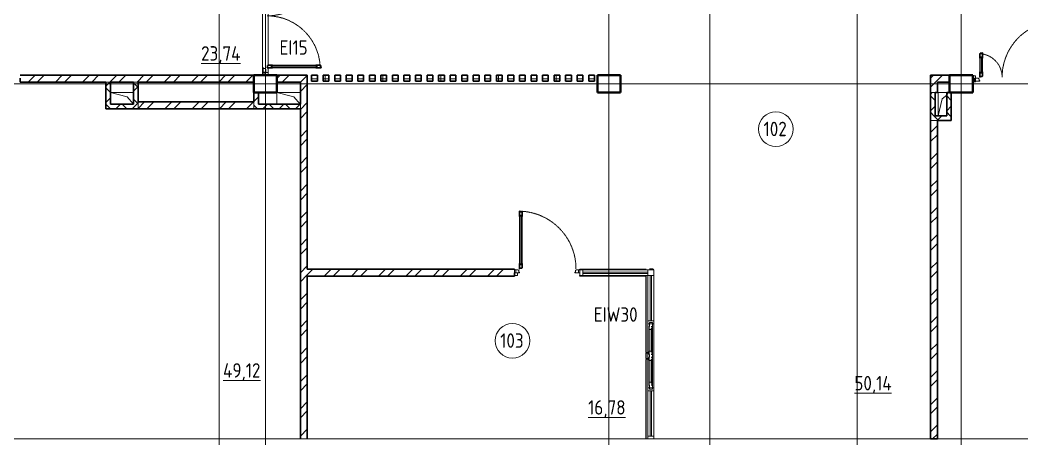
# Model space of a CAD drawing. Header units: millimetres. Extents: x -695119 to 412940, y -249585 to 622758.
# Drawn here: x -121966 to -104612, y 518160 to 525418 of the extents above; entities that cross this region are included whole.
import ezdxf

# ---------------------------------------------------------------- set-up
doc = ezdxf.new("R2010")
doc.units = ezdxf.units.MM
doc.linetypes.add('ADSK_Линия сетки', pattern=[25, 20, -2.5, 0, -2.5])
doc.linetypes.add('ADSK_Штриховая_ш2 п1_5', pattern=[4.5, 3, -1.5])
for name, color, linetype, lineweight in [('Двери', 8, 'Continuous', 9), ('Импосты витража', 8, 'Continuous', 9), ('Каркас_Импост', 8, 'Continuous', 9), ('Марки помещений', 8, 'Continuous', 20), ('Монтажный зазор', 8, 'Continuous', 9), ('Несущие колонны', 252, 'Continuous', 18), ('Окна', 252, 'Continuous', 9), ('Оси', 252, 'Continuous', 9), ('Остекление', 8, 'Continuous', 9), ('Открывание', 8, 'ADSK_Штриховая_ш2 п1_5', 9), ('Панели витража', 8, 'Continuous', 9), ('Панель', 252, 'Continuous', 30), ('Перекрытия', 7, 'Continuous', 18), ('Стены разрез', 7, 'Continuous', 30), ('Стены штриховка', 7, 'Continuous', 9), ('Текстовые примечания', 7, 'Continuous', 9), ('Фурнитура', 7, 'Continuous', 9)]:
    doc.layers.add(name, color=color, linetype=linetype, lineweight=lineweight)
doc.layers.add('Стены', color=194, linetype='Continuous')
doc.styles.add('GOST Common_2', font='', dxfattribs={"width": 0.9, "height": 250})
doc.styles.get('GOST Common_2').set_extended_font_data('GOST type B')
pattern_1 = [(45, (-109179.56, 538399.8), (-235.7317, 235.7317), []), (45, (-109022.4, 538399.8), (-235.7317, 235.7317), [])]
pattern_2 = [(45, (-109179.56, 538399.79), (-141.4214, 141.4214), []), (135, (-109179.56, 538399.79), (-141.4214, -141.4214), [])]

# ---------------------------------------------------------------- blocks, each defined once
blk = doc.blocks.new('ADSK_КолоннаЖБ_Прямоугольная1 - 300x400-1328091-План 1 этажа смеж')
at = {"layer": 'Несущие колонны', "lineweight": 40}
for p, q in [((-200, 150), (200, 150)), ((-200, -150), (-200, 150)), ((200, 150), (200, -150)), ((200, -150), (-200, -150))]:
    blk.add_line(p, q, dxfattribs=at)
blk = doc.blocks.new('ADSK_КолоннаЖБ_Прямоугольная1 - 300x400-V3-План 1 этажа смеж')
at = {"layer": 'Несущие колонны', "lineweight": 40}
for p, q in [((-200, -150), (-200, 150)), ((-200, 150), (200, 150)), ((200, 150), (-200, 150)), ((-200, 150), (-200, -150)), ((200, 150), (200, -150)), ((200, -150), (200, 150)), ((200, -150), (-200, -150)), ((-200, -150), (200, -150))]:
    blk.add_line(p, q, dxfattribs=at)
blk = doc.blocks.new('Прямоугольный импост - 50х100 мм-3081210-План 1 этажа смеж')
at = {"layer": 'Импосты витража', "lineweight": 18}
for p, q in [((-50, 50), (0, 50)), ((-50, 10), (-50, 50)), ((0, 50), (0, -50)), ((-50, -50), (-50, -40)), ((0, -50), (-50, -50))]:
    blk.add_line(p, q, dxfattribs=at)
blk = doc.blocks.new('Дверь_Alumark_двупольная_S50 - Ш_1_5_Внутр_1520х2350  Л витраж-3079829-План 1 этажа смеж')
at = {"layer": 'Каркас_Импост'}
for p, q in [((-566, 10), (-615, 10)), ((-615, 10), (-615, -40)), ((-566, 2), (-566, 10)), ((-552, 2), (-566, 2)), ((-552, -32), (-552, 2)), ((816, 2), (802, 2)), ((802, 2), (802, -32)), ((816, 10), (816, 2)), ((865, 10), (816, 10)), ((865, -40), (865, 10)), ((-615, -40), (-543, -40)), ((-543, -32), (-552, -32)), ((-543, -40), (-543, -32)), ((802, -32), (793, -32)), ((793, -32), (793, -40)), ((793, -40), (865, -40))]:
    blk.add_line(p, q, dxfattribs=at)
at = {"layer": 'Монтажный зазор'}
for p, q in [((-635, 10), (-635, -40)), ((-615, 10), (-635, 10)), ((-615, -40), (-615, 10)), ((885, 10), (865, 10)), ((865, 10), (865, -40)), ((885, -40), (885, 10)), ((-635, -40), (-615, -40)), ((865, -40), (885, -40))]:
    blk.add_line(p, q, dxfattribs=at)
at = {"layer": 'Остекление'}
for p, q in [((763, 104), (763, 936)), ((763, 936), (784, 936)), ((784, 936), (784, 104)), ((-534, 376), (-534, 104)), ((-513, 376), (-534, 376)), ((-513, 104), (-513, 376)), ((-534, 104), (-513, 104)), ((784, 104), (763, 104))]:
    blk.add_line(p, q, dxfattribs=at)
at = {"layer": 'Открывание'}
for centre, radius, start, end in [((811, 28), 966, 91.0677, 180), ((-561, 28), 406, 360, 87.459)]:
    blk.add_arc(centre, radius, start, end, dxfattribs=at)
at = {"layer": 'Панель'}
for p, q in [((751, 994), (743, 994)), ((743, 994), (743, 918)), ((743, 918), (763, 918)), ((785, 1003), (751, 1003)), ((751, 1003), (751, 994)), ((763, 918), (763, 936)), ((763, 936), (784, 936)), ((784, 936), (784, 918)), ((784, 918), (793, 918)), ((793, 1012), (785, 1012)), ((785, 1012), (785, 1003)), ((793, 918), (793, 1012)), ((-535, 434), (-543, 434)), ((-543, 434), (-543, 358)), ((-534, 358), (-543, 358)), ((-501, 443), (-535, 443)), ((-535, 443), (-535, 434)), ((-534, 376), (-534, 358)), ((-513, 376), (-534, 376)), ((-513, 358), (-513, 376)), ((-493, 358), (-513, 358)), ((-493, 452), (-501, 452)), ((-501, 452), (-501, 443)), ((-493, 358), (-493, 452)), ((-543, 122), (-543, 28)), ((-534, 122), (-543, 122)), ((-543, 28), (-535, 28)), ((-535, 28), (-535, 37)), ((-535, 37), (-501, 37)), ((-534, 104), (-534, 122)), ((-513, 104), (-534, 104)), ((-513, 122), (-513, 104)), ((-493, 122), (-513, 122)), ((-501, 37), (-501, 46)), ((-501, 46), (-493, 46)), ((-493, 46), (-493, 122)), ((743, 122), (743, 46)), ((743, 122), (763, 122)), ((743, 46), (751, 46)), ((751, 46), (751, 37)), ((751, 37), (785, 37)), ((763, 122), (763, 104)), ((763, 104), (784, 104)), ((784, 122), (793, 122)), ((784, 104), (784, 122)), ((785, 37), (785, 28)), ((785, 28), (793, 28)), ((793, 28), (793, 122))]:
    blk.add_line(p, q, dxfattribs=at)
at = {"layer": 'Панель', "lineweight": 9}
for p, q in [((743, 918), (743, 122)), ((793, 122), (793, 918)), ((-543, 358), (-543, 122)), ((-493, 122), (-493, 358))]:
    blk.add_line(p, q, dxfattribs=at)
blk = doc.blocks.new('Прямоугольный импост - 50х100 мм-3922863-План 1 этажа смеж')
at = {"layer": 'Импосты витража'}
for p, q in [((-8586, -13890), (-8586, -11885)), ((-8486, -12007), (-8486, -11885)), ((-8486, -13763), (-8486, -12057)), ((-8486, -13890), (-8486, -13813))]:
    blk.add_line(p, q, dxfattribs=at)
blk = doc.blocks.new('Прямоугольный импост - 50х100 мм-3076925-План 1 этажа смеж')
at = {"layer": 'Импосты витража', "lineweight": 18}
for p, q in [((-50, 50), (0, 50)), ((-50, 40), (-50, 50)), ((0, 50), (0, -50)), ((-50, -50), (-50, -10)), ((0, -50), (-50, -50))]:
    blk.add_line(p, q, dxfattribs=at)
blk = doc.blocks.new('Дверь_Alumark_двупольная_S50 - ЖИВ_Внутр_витраж_2000х2350-3514027-План 1 этажа смеж')
at = {"layer": 'Каркас_Импост'}
for p, q in [((-801, 10), (-850, 10)), ((-850, 10), (-850, -40)), ((-801, 2), (-801, 10)), ((-787, 2), (-801, 2)), ((-787, -32), (-787, 2)), ((1051, 2), (1037, 2)), ((1037, 2), (1037, -32)), ((1051, 10), (1051, 2)), ((1100, 10), (1051, 10)), ((1100, -40), (1100, 10)), ((-850, -40), (-778, -40)), ((-778, -32), (-787, -32)), ((-778, -40), (-778, -32)), ((1037, -32), (1028, -32)), ((1028, -32), (1028, -40)), ((1028, -40), (1100, -40))]:
    blk.add_line(p, q, dxfattribs=at)
at = {"layer": 'Монтажный зазор'}
for p, q in [((-870, 10), (-870, -40)), ((-850, 10), (-870, 10)), ((-850, -40), (-850, 10)), ((1120, 10), (1100, 10)), ((1100, 10), (1100, -40)), ((1120, -40), (1120, 10)), ((-870, -40), (-850, -40)), ((1100, -40), (1120, -40))]:
    blk.add_line(p, q, dxfattribs=at)
at = {"layer": 'Остекление'}
for p, q in [((-769, 891), (-769, 104)), ((-748, 891), (-769, 891)), ((-748, 104), (-748, 891)), ((998, 104), (998, 891)), ((998, 891), (1019, 891)), ((1019, 891), (1019, 104)), ((-769, 104), (-748, 104)), ((1019, 104), (998, 104))]:
    blk.add_line(p, q, dxfattribs=at)
at = {"layer": 'Открывание'}
for centre, start, end in [((-796, 28), 360, 88.8801), ((1046, 28), 91.1199, 180)]:
    blk.add_arc(centre, 921, start, end, dxfattribs=at)
at = {"layer": 'Панель'}
for p, q in [((-770, 949), (-778, 949)), ((-778, 949), (-778, 873)), ((-769, 873), (-778, 873)), ((-736, 958), (-770, 958)), ((-770, 958), (-770, 949)), ((-769, 891), (-769, 873)), ((-748, 891), (-769, 891)), ((-748, 873), (-748, 891)), ((-728, 873), (-748, 873)), ((-728, 967), (-736, 967)), ((-736, 967), (-736, 958)), ((-728, 873), (-728, 967)), ((986, 949), (978, 949)), ((978, 949), (978, 873)), ((978, 873), (998, 873)), ((1020, 958), (986, 958)), ((986, 958), (986, 949)), ((998, 873), (998, 891)), ((998, 891), (1019, 891)), ((1019, 891), (1019, 873)), ((1019, 873), (1028, 873)), ((1028, 967), (1020, 967)), ((1020, 967), (1020, 958)), ((1028, 873), (1028, 967)), ((-778, 122), (-778, 28)), ((-769, 122), (-778, 122)), ((-778, 28), (-770, 28)), ((-770, 28), (-770, 37)), ((-770, 37), (-736, 37)), ((-769, 104), (-769, 122)), ((-748, 104), (-769, 104)), ((-748, 122), (-748, 104)), ((-728, 122), (-748, 122)), ((-736, 37), (-736, 46)), ((-736, 46), (-728, 46)), ((-728, 46), (-728, 122)), ((978, 122), (978, 46)), ((978, 122), (998, 122)), ((978, 46), (986, 46)), ((986, 46), (986, 37)), ((986, 37), (1020, 37)), ((998, 122), (998, 104)), ((998, 104), (1019, 104)), ((1019, 122), (1028, 122)), ((1019, 104), (1019, 122)), ((1020, 37), (1020, 28)), ((1020, 28), (1028, 28)), ((1028, 28), (1028, 122))]:
    blk.add_line(p, q, dxfattribs=at)
at = {"layer": 'Панель', "lineweight": 9}
for p, q in [((-778, 873), (-778, 122)), ((-728, 122), (-728, 873)), ((978, 873), (978, 122)), ((1028, 122), (1028, 873))]:
    blk.add_line(p, q, dxfattribs=at)
blk = doc.blocks.new('Системная панель - ADSK_Cтеклопакет_25 мм-3738198-План 1 этажа смеж')
at = {"layer": 'Панели витража', "lineweight": 18}
for p, q in [((565, 12.5), (-565, 12.5)), ((-565, 12.5), (-565, -12.5)), ((565, -12.5), (565, 12.5)), ((-565, -12.5), (565, -12.5))]:
    blk.add_line(p, q, dxfattribs=at)
blk = doc.blocks.new('Прямоугольный импост - 50х100 мм-3737972-План 1 этажа смеж')
at = {"layer": 'Импосты витража', "lineweight": 18}
for p, q in [((0, 0), (0, -50)), ((-50, -50), (-50, 0)), ((0, -50), (-50, -50))]:
    blk.add_line(p, q, dxfattribs=at)
blk = doc.blocks.new('Прямоугольный импост - 50х100 мм-3737956-План 1 этажа смеж')
at = {"layer": 'Импосты витража', "lineweight": 18}
for p, q in [((-25, 50), (25, 50)), ((-25, -50), (-25, 50)), ((25, 0), (25, -50)), ((25, -50), (-25, -50))]:
    blk.add_line(p, q, dxfattribs=at)
blk = doc.blocks.new('Прямоугольный импост - 50х100 мм-3738197-План 1 этажа смеж')
at = {"layer": 'Импосты витража'}
for p, q in [((-3041, -17310), (-1911, -17310)), ((-3041, -17410), (-1911, -17410))]:
    blk.add_line(p, q, dxfattribs=at)
blk = doc.blocks.new('Дверь_Alumark_однопольная_S50 - Ш_19__1100х2200 Пр скуд охрана-3737965-План 1 этажа смеж')
at = {"layer": 'Каркас_Импост'}
for p, q in [((-420, 10), (-379, 10)), ((-420, -40), (-420, 10)), ((-379, 10), (-379, 2)), ((-379, 2), (-365, 2)), ((-365, 2), (-365, -32)), ((615, 2), (629, 2)), ((615, -32), (615, 2)), ((629, 2), (629, 10)), ((629, 10), (670, 10)), ((670, 10), (670, -40)), ((-356, -40), (-420, -40)), ((-365, -32), (-356, -32)), ((-356, -32), (-356, -40)), ((606, -32), (615, -32)), ((606, -40), (606, -32)), ((670, -40), (606, -40))]:
    blk.add_line(p, q, dxfattribs=at)
at = {"layer": 'Монтажный зазор'}
for p, q in [((-440, 10), (-420, 10)), ((-440, -40), (-440, 10)), ((-420, 10), (-420, -40)), ((670, 10), (690, 10)), ((670, -40), (670, 10)), ((690, 10), (690, -40)), ((-420, -40), (-440, -40)), ((690, -40), (670, -40))]:
    blk.add_line(p, q, dxfattribs=at)
at = {"layer": 'Остекление'}
for p, q in [((-347, 950), (-347, 104)), ((-323, 950), (-347, 950)), ((-323, 104), (-323, 950)), ((-347, 104), (-323, 104))]:
    blk.add_line(p, q, dxfattribs=at)
at = {"layer": 'Открывание'}
blk.add_arc((-374, 28), 998, 0, 88.9666, dxfattribs=at)
at = {"layer": 'Панель'}
for p, q in [((-356, 1026), (-348, 1026)), ((-356, 932), (-356, 1026)), ((-347, 932), (-356, 932)), ((-348, 1026), (-348, 1017)), ((-348, 1017), (-314, 1017)), ((-347, 950), (-347, 932)), ((-323, 950), (-347, 950)), ((-323, 932), (-323, 950)), ((-306, 932), (-323, 932)), ((-314, 1017), (-314, 1008)), ((-314, 1008), (-306, 1008)), ((-306, 1008), (-306, 932)), ((-356, 28), (-356, 122)), ((-347, 122), (-356, 122)), ((-348, 28), (-356, 28)), ((-348, 37), (-348, 28)), ((-314, 37), (-348, 37)), ((-347, 104), (-347, 122)), ((-323, 104), (-347, 104)), ((-323, 122), (-323, 104)), ((-306, 122), (-323, 122)), ((-314, 46), (-314, 37)), ((-306, 46), (-314, 46)), ((-306, 122), (-306, 46))]:
    blk.add_line(p, q, dxfattribs=at)
at = {"layer": 'Панель', "lineweight": 9}
for p, q in [((-356, 122), (-356, 932)), ((-306, 932), (-306, 122))]:
    blk.add_line(p, q, dxfattribs=at)
blk = doc.blocks.new('Окно_Alumark_двустворчатое_S50 - Ш_1_1500х1300-3401346-План 1 этажа смеж')
at = {"layer": 'Каркас_Импост', "lineweight": 18}
for p, q in [((-491, -10), (-580, -10)), ((-580, -10), (-580, -60)), ((-580, -60), (-509, -60)), ((-516, -70), (-516, -60)), ((-454, -70), (-516, -70)), ((-509, -36), (-509, -20)), ((-509, -20), (-491, -20)), ((-491, -20), (-491, -10)), ((-454, -10), (-491, -10)), ((-472, -20), (-472, -36)), ((-454, -20), (-472, -20)), ((-472, -36), (-454, -36)), ((-454, -10), (-454, -20)), ((-454, -36), (-454, -70)), ((-80, -10), (-80, -20)), ((-80, -10), (-43, -10)), ((-80, -20), (-62, -20)), ((-80, -36), (-80, -70)), ((-62, -36), (-80, -36)), ((-18, -70), (-80, -70)), ((-62, -20), (-62, -36)), ((43, -10), (-43, -10)), ((-43, -10), (-43, -20)), ((-43, -20), (-25, -20)), ((-25, -20), (-25, -36)), ((-25, -60), (25, -60)), ((-18, -60), (-18, -70)), ((18, -70), (18, -60)), ((80, -70), (18, -70)), ((25, -36), (25, -20)), ((25, -20), (43, -20)), ((43, -20), (43, -10)), ((80, -10), (43, -10)), ((62, -20), (62, -36)), ((80, -20), (62, -20)), ((62, -36), (80, -36)), ((80, -10), (80, -20)), ((80, -36), (80, -70)), ((454, -10), (454, -20)), ((454, -10), (491, -10)), ((454, -20), (472, -20)), ((454, -36), (454, -70)), ((472, -36), (454, -36)), ((516, -70), (454, -70)), ((472, -20), (472, -36)), ((491, -10), (491, -20)), ((580, -10), (491, -10)), ((491, -20), (509, -20)), ((509, -20), (509, -36)), ((509, -60), (580, -60)), ((516, -60), (516, -70)), ((580, -60), (580, -10))]:
    blk.add_line(p, q, dxfattribs=at)
at = {"layer": 'Каркас_Импост'}
for p, q in [((-491, -10), (-43, -10)), ((-454, -10), (-80, -10)), ((-80, -70), (-454, -70)), ((43, -10), (491, -10)), ((80, -10), (454, -10)), ((454, -70), (80, -70))]:
    blk.add_line(p, q, dxfattribs=at)
at = {"layer": 'Монтажный зазор'}
for p, q in [((-555, -60), (-555, -10)), ((555, -60), (555, -10))]:
    blk.add_line(p, q, dxfattribs=at)
at = {"layer": 'Остекление'}
for p, q in [((-472, -20), (-62, -20)), ((-472, -36), (-62, -36)), ((62, -20), (472, -20)), ((62, -36), (472, -36))]:
    blk.add_line(p, q, dxfattribs=at)
blk = doc.blocks.new('Системная панель - ADSK_Cтеклопакет_25 мм-3738187-План 1 этажа смеж')
at = {"layer": 'Панели витража', "lineweight": 18}
for p, q in [((392.5, 12.5), (-392.5, 12.5)), ((-392.5, 12.5), (-392.5, -12.5)), ((392.5, -12.5), (392.5, 12.5)), ((-392.5, -12.5), (392.5, -12.5))]:
    blk.add_line(p, q, dxfattribs=at)
blk = doc.blocks.new('Прямоугольный импост - 50х100 мм-3738188-План 1 этажа смеж')
at = {"layer": 'Импосты витража', "lineweight": 18}
for p, q in [((-50, 50), (0, 50)), ((-50, -50), (-50, 50)), ((0, 50), (0, -50)), ((0, -50), (-50, -50))]:
    blk.add_line(p, q, dxfattribs=at)
blk = doc.blocks.new('Прямоугольный импост - 50х100 мм-3738178-План 1 этажа смеж')
at = {"layer": 'Импосты витража'}
for p, q in [((-1911, -18195), (-1911, -17410)), ((-1811, -17410), (-1811, -18195))]:
    blk.add_line(p, q, dxfattribs=at)
blk = doc.blocks.new('Прямоугольный импост - 50х100 мм-3738179-План 1 этажа смеж')
at = {"layer": 'Импосты витража'}
for p, q in [((-1911, -18739), (-1911, -18245)), ((-1811, -18245), (-1811, -19355)), ((-1911, -18844), (-1911, -18755)), ((-1911, -19355), (-1911, -18860))]:
    blk.add_line(p, q, dxfattribs=at)
blk = doc.blocks.new('Прямоугольный импост - 50х100 мм-3738180-План 1 этажа смеж')
at = {"layer": 'Импосты витража'}
for p, q in [((-1911, -20190), (-1911, -19405)), ((-1811, -19405), (-1811, -20190))]:
    blk.add_line(p, q, dxfattribs=at)
blk = doc.blocks.new('Прямоугольный импост - 50х100 мм-3738181-План 1 этажа смеж')
at = {"layer": 'Импосты витража', "lineweight": 18}
for p, q in [((-25, 50), (25, 50)), ((-25, -50), (-25, 50)), ((25, 50), (25, 20)), ((25, -50), (-25, -50)), ((25, -30), (25, -50))]:
    blk.add_line(p, q, dxfattribs=at)
blk = doc.blocks.new('Прямоугольный импост - 50х100 мм-V70-План 1 этажа смеж')
at = {"layer": 'Импосты витража', "lineweight": 18}
for p, q in [((-25, 50), (25, 50)), ((-25, 20), (-25, 50)), ((25, 50), (25, -50)), ((-25, -50), (-25, -30)), ((25, -50), (-25, -50))]:
    blk.add_line(p, q, dxfattribs=at)
blk = doc.blocks.new('Окна_Alumark_фурнитура_поворотно-откидная двупольная _S50_ - Окна_Alumark_фурнитура_поворотно-откидная двупольная _S50_-1582482-План 1 этажа смеж')
at = {"layer": 'Фурнитура'}
for p, q in [((-1944, -18860), (-1944, -18844)), ((-1904, -18844), (-1944, -18844)), ((-1944, -18860), (-1904, -18860)), ((-1904, -18867), (-1904, -18837)), ((-1891, -18837), (-1904, -18837)), ((-1904, -18867), (-1891, -18867))]:
    blk.add_line(p, q, dxfattribs=at)
blk = doc.blocks.new('Прямоугольный импост - 50х100 мм-3738182-План 1 этажа смеж')
at = {"layer": 'Импосты витража'}
for p, q in [((-1911, -18195), (-1911, -17410)), ((-1811, -18195), (-1811, -17410))]:
    blk.add_line(p, q, dxfattribs=at)
blk = doc.blocks.new('Прямоугольный импост - 50х100 мм-3738183-План 1 этажа смеж')
at = {"layer": 'Импосты витража'}
for p, q in [((-1911, -18739), (-1911, -18245)), ((-1811, -19355), (-1811, -18245)), ((-1911, -18844), (-1911, -18755)), ((-1911, -19355), (-1911, -18860))]:
    blk.add_line(p, q, dxfattribs=at)
blk = doc.blocks.new('Прямоугольный импост - 50х100 мм-3738184-План 1 этажа смеж')
at = {"layer": 'Импосты витража'}
for p, q in [((-1911, -20190), (-1911, -19405)), ((-1811, -20190), (-1811, -19405))]:
    blk.add_line(p, q, dxfattribs=at)
blk = doc.blocks.new('Угловой L-импост - 100х50х50 мм-3737731-План 1 этажа смеж')
at = {"layer": 'Импосты витража', "lineweight": 18}
for p, q in [((50, 50), (-50, 50)), ((-50, 50), (-50, -50)), ((50, -50), (50, 50)), ((-50, -50), (50, -50))]:
    blk.add_line(p, q, dxfattribs=at)
blk = doc.blocks.new('ADSK_Марка_Помещение_ОдноЗначение_Номер - Номер-462100-План 1 этажа смеж')
at = {"layer": 'Марки помещений'}
blk.add_circle((0, 0), 3, dxfattribs=at)

msp = doc.modelspace()

# ---------------------------------------------------------------- hatches: boundary and pattern name
at = {"layer": 'Стены разрез', "lineweight": 9}
h = msp.add_hatch(dxfattribs=at)
h.set_pattern_fill('FP_1', color=256, style=0, pattern_type=2)
h.set_pattern_definition(pattern_1)
h.paths.add_polyline_path([(-121965.535, 524340.058), (-117915.535, 524340.058), (-117915.535, 524460.058), (-121965.535, 524460.058), (-121965.535, 524410.058)])
h.paths.add_polyline_path([(-125171.224, 524340.058), (-123915.535, 524340.058), (-123915.535, 524460.058), (-125320.535, 524460.058), (-125320.535, 524340.058)])
h.paths.add_polyline_path([(-117110.535, 524340.058), (-117110.535, 524460.058), (-117515.535, 524460.058), (-117515.535, 524340.058), (-117278.196, 524340.058)])
h.paths.add_polyline_path([(-123515.535, 524340.058), (-123485.535, 524340.058), (-123485.535, 524460.058), (-123515.535, 524460.058), (-123515.535, 524410.058)])
h = msp.add_hatch(dxfattribs=at)
h.set_pattern_fill('FP_1', color=256, style=0, pattern_type=2)
h.set_pattern_definition(pattern_1)
h.paths.add_polyline_path([(-117110.535, 521040.058), (-116990.535, 521040.058), (-116990.535, 524460.058), (-117110.535, 524460.058), (-117110.535, 522195.34)])
h = msp.add_hatch(dxfattribs=at)
h.set_pattern_fill('FP_9', color=256, style=0, pattern_type=2)
h.set_pattern_definition([(0, (-109179.56, 538399.8), (0, 500), []), (90, (-109179.56, 538399.8), (-500, 3e-14), [])])
h.paths.add_polyline_path([(-114115.535, 524360.058), (-114015.535, 524360.058), (-114015.535, 524460.058), (-114115.535, 524460.058)])
h.paths.add_polyline_path([(-112415.535, 524360.058), (-112415.535, 524460.058), (-112515.535, 524460.058), (-112515.535, 524360.058)])
h.paths.add_polyline_path([(-116815.535, 524360.058), (-116815.535, 524460.058), (-116915.535, 524460.058), (-116915.535, 524360.058)])
h.paths.add_polyline_path([(-113515.535, 524360.058), (-113415.535, 524360.058), (-113415.535, 524460.058), (-113515.535, 524460.058)])
h.paths.add_polyline_path([(-116715.535, 524360.058), (-116615.535, 524360.058), (-116615.535, 524460.058), (-116715.535, 524460.058)])
h.paths.add_polyline_path([(-115715.535, 524360.058), (-115615.535, 524360.058), (-115615.535, 524460.058), (-115715.535, 524460.058)])
h.paths.add_polyline_path([(-112815.535, 524360.058), (-112815.535, 524460.058), (-112915.535, 524460.058), (-112915.535, 524360.058)])
h.paths.add_polyline_path([(-116215.535, 524360.058), (-116215.535, 524460.058), (-116315.535, 524460.058), (-116315.535, 524360.058)])
h.paths.add_polyline_path([(-113115.535, 524360.058), (-113015.535, 524360.058), (-113015.535, 524460.058), (-113115.535, 524460.058)])
h.paths.add_polyline_path([(-113815.535, 524360.058), (-113815.535, 524460.058), (-113915.535, 524460.058), (-113915.535, 524360.058)])
h.paths.add_polyline_path([(-113615.535, 524360.058), (-113615.535, 524460.058), (-113715.535, 524460.058), (-113715.535, 524360.058), (-113690.457, 524360.058)])
h.paths.add_polyline_path([(-115015.535, 524360.058), (-115015.535, 524460.058), (-115115.535, 524460.058), (-115115.535, 524360.058)])
h.paths.add_polyline_path([(-112215.535, 524360.058), (-112215.535, 524460.058), (-112315.535, 524460.058), (-112315.535, 524360.058)])
h.paths.add_polyline_path([(-112715.535, 524360.058), (-112615.535, 524360.058), (-112615.535, 524460.058), (-112715.535, 524460.058)])
h.paths.add_polyline_path([(-114415.535, 524360.058), (-114415.535, 524460.058), (-114515.535, 524460.058), (-114515.535, 524360.058)])
h.paths.add_polyline_path([(-115415.535, 524360.058), (-115415.535, 524460.058), (-115515.535, 524460.058), (-115515.535, 524360.058)])
h.paths.add_polyline_path([(-113215.535, 524360.058), (-113215.535, 524460.058), (-113315.535, 524460.058), (-113315.535, 524360.058)])
h.paths.add_polyline_path([(-112115.535, 524360.058), (-112015.535, 524360.058), (-112015.535, 524460.058), (-112115.535, 524460.058)])
h.paths.add_polyline_path([(-116415.535, 524360.058), (-116415.535, 524460.058), (-116515.535, 524460.058), (-116515.535, 524360.058)])
h.paths.add_polyline_path([(-114315.535, 524360.058), (-114215.535, 524360.058), (-114215.535, 524460.058), (-114315.535, 524460.058)])
h.paths.add_polyline_path([(-114815.535, 524360.058), (-114815.535, 524460.058), (-114915.535, 524460.058), (-114915.535, 524360.058)])
h.paths.add_polyline_path([(-115215.535, 524360.058), (-115215.535, 524460.058), (-115315.535, 524460.058), (-115315.535, 524360.058)])
h.paths.add_polyline_path([(-114615.535, 524360.058), (-114615.535, 524460.058), (-114715.535, 524460.058), (-114715.535, 524360.058)])
h.paths.add_polyline_path([(-116015.535, 524360.058), (-116015.535, 524460.058), (-116115.535, 524460.058), (-116115.535, 524360.058)])
h.paths.add_polyline_path([(-115915.535, 524360.058), (-115815.535, 524360.058), (-115815.535, 524460.058), (-115915.535, 524460.058)])
h = msp.add_hatch(dxfattribs=at)
h.set_pattern_fill('FP_1', color=256, style=0, pattern_type=2)
h.set_pattern_definition(pattern_1)
h.paths.add_polyline_path([(-105865.535, 524340.058), (-105865.535, 524460.058), (-106195.535, 524460.058), (-106195.535, 524340.058), (-106075.535, 524340.058)])
h.paths.add_polyline_path([(-93915.535, 524340.058), (-93915.535, 524460.058), (-94060.535, 524460.058), (-94060.535, 524340.058)])
h.paths.add_polyline_path([(-95635.535, 524340.058), (-95160.535, 524340.058), (-95160.535, 524460.058), (-95635.535, 524460.058)])
h = msp.add_hatch(dxfattribs=at)
h.set_pattern_fill('FP_2', color=256, style=0, pattern_type=2)
h.set_pattern_definition(pattern_2)
h.paths.add_polyline_path([(-120400.535, 523880.058), (-120400.535, 524340.058), (-120480.535, 524340.058), (-120480.535, 523880.058)])
h = msp.add_hatch(dxfattribs=at)
h.set_pattern_fill('FP_2', color=256, style=0, pattern_type=2)
h.set_pattern_definition(pattern_2)
h.paths.add_polyline_path([(-119920.535, 523960.058), (-119920.535, 524340.058), (-120000.535, 524340.058), (-120000.535, 523960.058)])
h = msp.add_hatch(dxfattribs=at)
h.set_pattern_fill('FP_1', color=256, style=0, pattern_type=2)
h.set_pattern_definition(pattern_1)
h.paths.add_polyline_path([(-106075.535, 524160.058), (-106075.535, 524340.058), (-106195.535, 524340.058), (-106195.535, 524160.058), (-106115.535, 524160.058)])
h = msp.add_hatch(dxfattribs=at)
h.set_pattern_fill('FP_2', color=256, style=0, pattern_type=2)
h.set_pattern_definition(pattern_2)
h.paths.add_polyline_path([(-117835.535, 523880.058), (-117835.535, 524160.058), (-117915.535, 524160.058), (-117915.535, 523880.058)])
h = msp.add_hatch(dxfattribs=at)
h.set_pattern_fill('FP_2', color=256, style=0, pattern_type=2)
h.set_pattern_definition(pattern_2)
h.paths.add_polyline_path([(-106195.535, 523760.058), (-106115.535, 523760.058), (-106115.535, 524160.058), (-106195.535, 524160.058)])
h = msp.add_hatch(dxfattribs=at)
h.set_pattern_fill('FP_2', color=256, style=0, pattern_type=2)
h.set_pattern_definition(pattern_2)
h.paths.add_polyline_path([(-105915.535, 523760.058), (-105835.535, 523760.058), (-105835.535, 524160.058), (-105915.535, 524160.058)])
h = msp.add_hatch(dxfattribs=at)
h.set_pattern_fill('FP_2', color=256, style=0, pattern_type=2)
h.set_pattern_definition(pattern_2)
h.paths.add_polyline_path([(-119920.535, 523880.058), (-119920.535, 523960.058), (-120400.535, 523960.058), (-120400.535, 523880.058)])
h = msp.add_hatch(dxfattribs=at)
h.set_pattern_fill('FP_1', color=256, style=0, pattern_type=2)
h.set_pattern_definition(pattern_1)
h.paths.add_polyline_path([(-119430.84, 523880.058), (-117915.535, 523880.058), (-117915.535, 524000.058), (-119920.535, 524000.058), (-119920.535, 523880.058)])
h = msp.add_hatch(dxfattribs=at)
h.set_pattern_fill('FP_2', color=256, style=0, pattern_type=2)
h.set_pattern_definition(pattern_2)
h.paths.add_polyline_path([(-117835.535, 523880.058), (-117110.535, 523880.058), (-117110.535, 523960.058), (-117835.535, 523960.058)])
h = msp.add_hatch(dxfattribs=at)
h.set_pattern_fill('FP_2', color=256, style=0, pattern_type=2)
h.set_pattern_definition(pattern_2)
h.paths.add_polyline_path([(-105835.535, 523680.058), (-105835.535, 523760.058), (-106195.535, 523760.058), (-106195.535, 523680.058), (-106075.535, 523680.058)])
h = msp.add_hatch(dxfattribs=at)
h.set_pattern_fill('FP_1', color=256, style=0, pattern_type=2)
h.set_pattern_definition(pattern_1)
h.paths.add_polyline_path([(-106075.535, 518160.058), (-106075.535, 523680.058), (-106195.535, 523680.058), (-106195.535, 518160.058)])
h = msp.add_hatch(dxfattribs=at)
h.set_pattern_fill('FP_1', color=256, style=0, pattern_type=2)
h.set_pattern_definition(pattern_1)
h.paths.add_polyline_path([(-116990.535, 518160.058), (-116990.535, 521040.058), (-117110.535, 521040.058), (-117110.535, 518160.058)])
h = msp.add_hatch(dxfattribs=at)
h.set_pattern_fill('FP_1', color=256, style=0, pattern_type=2)
h.set_pattern_definition(pattern_1)
h.paths.add_polyline_path([(-116560.648, 520980.058), (-113400.535, 520980.058), (-113400.535, 521100.058), (-116990.535, 521100.058), (-116990.535, 520980.058)])

# ---------------------------------------------------------------- linework, layer by layer
at = {"lineweight": 18}
for p, q in [((-120400.535, 524160.058), (-120000.535, 524160.058)), ((-120110.069, 524086.699), (-120400.535, 524160.058)), ((-120400.535, 524160.058), (-120000.535, 524160.058)), ((-120000.535, 523960.058), (-120110.069, 524086.699)), ((-117225.069, 524086.699), (-117515.535, 524160.058)), ((-117515.535, 523960.058), (-117515.535, 524160.058)), ((-117515.535, 524160.058), (-117115.535, 524160.058)), ((-117115.535, 523960.058), (-117225.069, 524086.699)), ((-117115.535, 524160.058), (-117115.535, 523960.058)), ((-106065.535, 523760.058), (-106065.535, 524160.058)), ((-106065.535, 524160.058), (-105915.535, 524160.058)), ((-105915.535, 524116.812), (-105992.177, 524050.524)), ((-105992.177, 524050.524), (-106065.535, 523760.058))]:
    msp.add_line(p, q, dxfattribs=at)
at = {"layer": 'Несущие колонны', "lineweight": 40}
for p, q in [((-117515.535, 524460.058), (-117915.535, 524460.058)), ((-105465.535, 524460.058), (-105865.535, 524460.058)), ((-105465.535, 524160.058), (-105465.535, 524460.058)), ((-117915.535, 524340.058), (-117915.535, 524160.058)), ((-117515.535, 524160.058), (-117515.535, 524340.058)), ((-105865.535, 524340.058), (-105865.535, 524160.058)), ((-117915.535, 524160.058), (-117515.535, 524160.058)), ((-105865.535, 524160.058), (-105465.535, 524160.058))]:
    msp.add_line(p, q, dxfattribs=at)
at = {"layer": 'Несущие колонны'}
for p, q in [((-117915.535, 524460.058), (-117915.535, 524340.058)), ((-117515.535, 524340.058), (-117515.535, 524460.058)), ((-105865.535, 524460.058), (-105865.535, 524340.058))]:
    msp.add_line(p, q, dxfattribs=at)
at = {"layer": 'Оси', "linetype": 'ADSK_Линия сетки'}
for p, q in [((-111765.535, 572133.794), (-111765.535, 505864.372)), ((-110015.535, 572133.794), (-110015.535, 505864.372)), ((-107465.535, 572133.794), (-107465.535, 505864.372)), ((-105665.535, 572133.794), (-105665.535, 505864.372)), ((-118515.535, 535260.058), (-118515.535, 505864.372)), ((-117715.535, 535260.058), (-117715.535, 505864.372)), ((-72648.241, 524310.058), (-149587.813, 524310.058)), ((-72648.241, 518160.058), (-149587.813, 518160.058))]:
    msp.add_line(p, q, dxfattribs=at)
at = {"layer": 'Перекрытия', "color": 49, "true_color": 0x464646}
for p, q in [((-120400.535, 524160.058), (-120000.535, 524160.058)), ((-117515.535, 523960.058), (-117515.535, 524160.058)), ((-117515.535, 524160.058), (-117115.535, 524160.058)), ((-117115.535, 524160.058), (-117115.535, 523960.058)), ((-106065.535, 524160.058), (-105915.535, 524160.058)), ((-106065.535, 523760.058), (-106065.535, 524160.058)), ((-109110.535, 518160.058), (-110865.535, 518160.058)), ((-106310.535, 518160.058), (-108135.535, 518160.058))]:
    msp.add_line(p, q, dxfattribs=at)
at = {"layer": 'Стены'}
for p, q in [((-117915.535, 524340.058), (-117915.535, 524460.058)), ((-117515.535, 524460.058), (-117515.535, 524340.058)), ((-105865.535, 524340.058), (-105865.535, 524460.058)), ((-112270.535, 521090.058), (-112270.535, 521100.058)), ((-112270.535, 521100.058), (-111120.535, 521100.058)), ((-112270.535, 520980.058), (-112270.535, 520990.058)), ((-111120.535, 520980.058), (-112270.535, 520980.058)), ((-112220.535, 521090.058), (-112220.535, 521100.058)), ((-112220.535, 520980.058), (-112220.535, 520990.058)), ((-111120.535, 519660.558), (-111120.535, 520980.058)), ((-111000.535, 521100.058), (-111060.535, 521100.058)), ((-111000.535, 521100.058), (-111000.535, 521090.058)), ((-111120.535, 519555.558), (-111120.535, 519644.558)), ((-111120.535, 518160.058), (-111120.535, 519539.558))]:
    msp.add_line(p, q, dxfattribs=at)
at = {"layer": 'Стены разрез'}
for p, q in [((-117915.535, 524460.058), (-121965.535, 524460.058)), ((-116990.535, 524460.058), (-117515.535, 524460.058)), ((-116990.535, 521100.058), (-116990.535, 524460.058)), ((-116815.535, 524460.058), (-116915.535, 524460.058)), ((-116915.535, 524460.058), (-116915.535, 524360.058)), ((-116815.535, 524360.058), (-116815.535, 524460.058)), ((-116615.535, 524460.058), (-116715.535, 524460.058)), ((-116715.535, 524460.058), (-116715.535, 524360.058)), ((-116615.535, 524360.058), (-116615.535, 524460.058)), ((-116415.535, 524460.058), (-116515.535, 524460.058)), ((-116515.535, 524460.058), (-116515.535, 524360.058)), ((-116415.535, 524360.058), (-116415.535, 524460.058)), ((-116215.535, 524460.058), (-116315.535, 524460.058)), ((-116315.535, 524460.058), (-116315.535, 524360.058)), ((-116215.535, 524360.058), (-116215.535, 524460.058)), ((-116015.535, 524460.058), (-116115.535, 524460.058)), ((-116115.535, 524460.058), (-116115.535, 524360.058)), ((-116015.535, 524360.058), (-116015.535, 524460.058)), ((-115815.535, 524460.058), (-115915.535, 524460.058)), ((-115915.535, 524460.058), (-115915.535, 524360.058)), ((-115815.535, 524360.058), (-115815.535, 524460.058)), ((-115615.535, 524460.058), (-115715.535, 524460.058)), ((-115715.535, 524460.058), (-115715.535, 524360.058)), ((-115615.535, 524360.058), (-115615.535, 524460.058)), ((-115415.535, 524460.058), (-115515.535, 524460.058)), ((-115515.535, 524460.058), (-115515.535, 524360.058)), ((-115415.535, 524360.058), (-115415.535, 524460.058)), ((-115215.535, 524460.058), (-115315.535, 524460.058)), ((-115315.535, 524460.058), (-115315.535, 524360.058)), ((-115215.535, 524360.058), (-115215.535, 524460.058)), ((-115015.535, 524460.058), (-115115.535, 524460.058)), ((-115115.535, 524460.058), (-115115.535, 524360.058)), ((-115015.535, 524360.058), (-115015.535, 524460.058)), ((-114815.535, 524460.058), (-114915.535, 524460.058)), ((-114915.535, 524460.058), (-114915.535, 524360.058)), ((-114815.535, 524360.058), (-114815.535, 524460.058)), ((-114615.535, 524460.058), (-114715.535, 524460.058)), ((-114715.535, 524460.058), (-114715.535, 524360.058)), ((-114615.535, 524360.058), (-114615.535, 524460.058)), ((-114415.535, 524460.058), (-114515.535, 524460.058)), ((-114515.535, 524460.058), (-114515.535, 524360.058)), ((-114415.535, 524360.058), (-114415.535, 524460.058)), ((-114215.535, 524460.058), (-114315.535, 524460.058)), ((-114315.535, 524460.058), (-114315.535, 524360.058)), ((-114215.535, 524360.058), (-114215.535, 524460.058)), ((-114015.535, 524460.058), (-114115.535, 524460.058)), ((-114115.535, 524460.058), (-114115.535, 524360.058)), ((-114015.535, 524360.058), (-114015.535, 524460.058)), ((-113815.535, 524460.058), (-113915.535, 524460.058)), ((-113915.535, 524460.058), (-113915.535, 524360.058)), ((-113815.535, 524360.058), (-113815.535, 524460.058)), ((-113615.535, 524460.058), (-113715.535, 524460.058)), ((-113715.535, 524460.058), (-113715.535, 524360.058)), ((-113615.535, 524360.058), (-113615.535, 524460.058)), ((-113415.535, 524460.058), (-113515.535, 524460.058)), ((-113515.535, 524460.058), (-113515.535, 524360.058)), ((-113415.535, 524360.058), (-113415.535, 524460.058)), ((-113215.535, 524460.058), (-113315.535, 524460.058)), ((-113315.535, 524460.058), (-113315.535, 524360.058)), ((-113215.535, 524360.058), (-113215.535, 524460.058)), ((-113015.535, 524460.058), (-113115.535, 524460.058)), ((-113115.535, 524460.058), (-113115.535, 524360.058)), ((-113015.535, 524360.058), (-113015.535, 524460.058)), ((-112815.535, 524460.058), (-112915.535, 524460.058)), ((-112915.535, 524460.058), (-112915.535, 524360.058)), ((-112815.535, 524360.058), (-112815.535, 524460.058)), ((-112615.535, 524460.058), (-112715.535, 524460.058)), ((-112715.535, 524460.058), (-112715.535, 524360.058)), ((-112615.535, 524360.058), (-112615.535, 524460.058)), ((-112415.535, 524460.058), (-112515.535, 524460.058)), ((-112515.535, 524460.058), (-112515.535, 524360.058)), ((-112415.535, 524360.058), (-112415.535, 524460.058)), ((-112215.535, 524460.058), (-112315.535, 524460.058)), ((-112315.535, 524460.058), (-112315.535, 524360.058)), ((-112215.535, 524360.058), (-112215.535, 524460.058)), ((-112015.535, 524460.058), (-112115.535, 524460.058)), ((-112115.535, 524460.058), (-112115.535, 524360.058)), ((-112015.535, 524360.058), (-112015.535, 524460.058)), ((-105865.535, 524460.058), (-106195.535, 524460.058)), ((-106195.535, 524460.058), (-106195.535, 518160.058)), ((-121965.535, 524410.058), (-121965.535, 524340.058)), ((-121965.535, 524340.058), (-120480.535, 524340.058)), ((-120480.535, 524340.058), (-120480.535, 523880.058)), ((-120400.535, 524340.058), (-120000.535, 524340.058)), ((-120400.535, 523960.058), (-120400.535, 524340.058)), ((-120000.535, 524340.058), (-120000.535, 523960.058)), ((-119920.535, 524340.058), (-117915.535, 524340.058)), ((-119920.535, 524000.058), (-119920.535, 524340.058)), ((-117515.535, 524340.058), (-117110.535, 524340.058)), ((-117110.535, 524340.058), (-117110.535, 523960.058)), ((-116915.535, 524360.058), (-116815.535, 524360.058)), ((-116715.535, 524360.058), (-116615.535, 524360.058)), ((-116515.535, 524360.058), (-116415.535, 524360.058)), ((-116315.535, 524360.058), (-116215.535, 524360.058)), ((-116115.535, 524360.058), (-116015.535, 524360.058)), ((-115915.535, 524360.058), (-115815.535, 524360.058)), ((-115715.535, 524360.058), (-115615.535, 524360.058)), ((-115515.535, 524360.058), (-115415.535, 524360.058)), ((-115315.535, 524360.058), (-115215.535, 524360.058)), ((-115115.535, 524360.058), (-115015.535, 524360.058)), ((-114915.535, 524360.058), (-114815.535, 524360.058)), ((-114715.535, 524360.058), (-114615.535, 524360.058)), ((-114515.535, 524360.058), (-114415.535, 524360.058)), ((-114315.535, 524360.058), (-114215.535, 524360.058)), ((-114115.535, 524360.058), (-114015.535, 524360.058)), ((-113915.535, 524360.058), (-113815.535, 524360.058)), ((-113715.535, 524360.058), (-113615.535, 524360.058)), ((-113515.535, 524360.058), (-113415.535, 524360.058)), ((-113315.535, 524360.058), (-113215.535, 524360.058)), ((-113115.535, 524360.058), (-113015.535, 524360.058)), ((-112915.535, 524360.058), (-112815.535, 524360.058)), ((-112715.535, 524360.058), (-112615.535, 524360.058)), ((-112515.535, 524360.058), (-112415.535, 524360.058)), ((-112315.535, 524360.058), (-112215.535, 524360.058)), ((-112115.535, 524360.058), (-112015.535, 524360.058)), ((-106075.535, 524340.058), (-105865.535, 524340.058)), ((-106075.535, 524160.058), (-106075.535, 524340.058)), ((-117835.535, 524160.058), (-117915.535, 524160.058)), ((-117915.535, 524160.058), (-117915.535, 524000.058)), ((-117835.535, 523960.058), (-117835.535, 524160.058)), ((-106115.535, 524160.058), (-106075.535, 524160.058)), ((-106115.535, 523760.058), (-106115.535, 524160.058)), ((-105835.535, 524160.058), (-105915.535, 524160.058)), ((-105915.535, 524160.058), (-105915.535, 523760.058)), ((-105835.535, 523680.058), (-105835.535, 524160.058)), ((-120000.535, 523960.058), (-120400.535, 523960.058)), ((-117915.535, 524000.058), (-119920.535, 524000.058)), ((-117110.535, 523960.058), (-117835.535, 523960.058)), ((-120480.535, 523880.058), (-117110.535, 523880.058)), ((-117110.535, 523880.058), (-117110.535, 518160.058)), ((-105915.535, 523760.058), (-106115.535, 523760.058)), ((-106075.535, 518160.058), (-106075.535, 523680.058)), ((-106075.535, 523680.058), (-105835.535, 523680.058)), ((-113400.535, 521100.058), (-116990.535, 521100.058)), ((-116990.535, 518160.058), (-116990.535, 520980.058)), ((-116990.535, 520980.058), (-113400.535, 520980.058)), ((-113400.535, 521090.058), (-113400.535, 521100.058)), ((-113400.535, 520980.058), (-113400.535, 521040.058)), ((-106195.535, 518160.058), (-106075.535, 518160.058))]:
    msp.add_line(p, q, dxfattribs=at)
at = {"layer": 'Стены штриховка'}
for p, q in [((-120400.535, 524340.058), (-120480.535, 524340.058)), ((-119920.535, 524340.058), (-120000.535, 524340.058)), ((-106195.535, 524160.058), (-106115.535, 524160.058)), ((-119920.535, 524000.058), (-119920.535, 523880.058)), ((-117915.535, 523880.058), (-117915.535, 524000.058)), ((-117110.535, 523880.058), (-117110.535, 523960.058)), ((-106075.535, 523680.058), (-106195.535, 523680.058))]:
    msp.add_line(p, q, dxfattribs=at)

# ---------------------------------------------------------------- block references
at = {"layer": 'Двери', "rotation": 269.9999999999999}
msp.add_blockref('Дверь_Alumark_двупольная_S50 - ЖИВ_Внутр_витраж_2000х2350-3514027-План 1 этажа смеж', (-117715.535, 525615.058), dxfattribs=at)
at = {"layer": 'Двери'}
for name, p in [('Дверь_Alumark_двупольная_S50 - Ш_1_5_Внутр_1520х2350  Л витраж-3079829-План 1 этажа смеж', (-104800.535, 524400.058)), ('Дверь_Alumark_однопольная_S50 - Ш_19__1100х2200 Пр скуд охрана-3737965-План 1 этажа смеж', (-112960.535, 521080.058))]:
    msp.add_blockref(name, p, dxfattribs=at)
at = {"layer": 'Импосты витража'}
for name in ['Прямоугольный импост - 50х100 мм-3922863-План 1 этажа смеж', 'Прямоугольный импост - 50х100 мм-3738197-План 1 этажа смеж', 'Прямоугольный импост - 50х100 мм-3738178-План 1 этажа смеж', 'Прямоугольный импост - 50х100 мм-3738182-План 1 этажа смеж', 'Прямоугольный импост - 50х100 мм-3738179-План 1 этажа смеж', 'Прямоугольный импост - 50х100 мм-3738183-План 1 этажа смеж', 'Прямоугольный импост - 50х100 мм-3738180-План 1 этажа смеж', 'Прямоугольный импост - 50х100 мм-3738184-План 1 этажа смеж']:
    msp.add_blockref(name, (-109179.558, 538399.789), dxfattribs=at)
at = {"layer": 'Импосты витража', "extrusion": (0, 0, -1), "rotation": 270.0000000000001}
for name, p in [('Прямоугольный импост - 50х100 мм-3076925-План 1 этажа смеж', (117715.535, 524460.058)), ('Прямоугольный импост - 50х100 мм-3738181-План 1 этажа смеж', (111040.535, 520180.058)), ('Прямоугольный импост - 50х100 мм-V70-План 1 этажа смеж', (111040.535, 519020.058)), ('Прямоугольный импост - 50х100 мм-3738188-План 1 этажа смеж', (111040.535, 518160.058))]:
    msp.add_blockref(name, p, dxfattribs=at)
at = {"layer": 'Импосты витража', "extrusion": (0, 0, -1)}
for name, p in [('Прямоугольный импост - 50х100 мм-3081210-План 1 этажа смеж', (105465.535, 524400.058)), ('Прямоугольный импост - 50х100 мм-3737972-План 1 этажа смеж', (113400.535, 521040.058)), ('Прямоугольный импост - 50х100 мм-3737956-План 1 этажа смеж', (112245.535, 521040.058))]:
    msp.add_blockref(name, p, dxfattribs=at)
at = {"layer": 'Импосты витража', "rotation": 89.99999999999991}
msp.add_blockref('Угловой L-импост - 100х50х50 мм-3737731-План 1 этажа смеж', (-111040.535, 521040.058), dxfattribs=at)
at = {"layer": 'Марки помещений', "xscale": 99.99999999999993, "yscale": 99.99999999999993, "zscale": 99.99999999999993}
for p in [(-108874.434, 523528.158), (-113436.826, 519861.909)]:
    msp.add_blockref('ADSK_Марка_Помещение_ОдноЗначение_Номер - Номер-462100-План 1 этажа смеж', p, dxfattribs=at)
at = {"layer": 'Несущие колонны', "lineweight": 40}
for p in [(-117715.535, 524310.058), (-105665.535, 524310.058)]:
    msp.add_blockref('ADSK_КолоннаЖБ_Прямоугольная1 - 300x400-1328091-План 1 этажа смеж', p, dxfattribs=at)
at = {"layer": 'Несущие колонны'}
msp.add_blockref('ADSK_КолоннаЖБ_Прямоугольная1 - 300x400-V3-План 1 этажа смеж', (-111765.535, 524310.058), dxfattribs=at)
at = {"layer": 'Окна', "rotation": 269.9999999999999}
msp.add_blockref('Окно_Alumark_двустворчатое_S50 - Ш_1_1500х1300-3401346-План 1 этажа смеж', (-111000.535, 519600.058), dxfattribs=at)
at = {"layer": 'Окна'}
for p in [(-109179.558, 538504.789), (-109179.558, 538399.789)]:
    msp.add_blockref('Окна_Alumark_фурнитура_поворотно-откидная двупольная _S50_ - Окна_Alumark_фурнитура_поворотно-откидная двупольная _S50_-1582482-План 1 этажа смеж', p, dxfattribs=at)
at = {"layer": 'Панели витража'}
for name, p, rotation in [('Системная панель - ADSK_Cтеклопакет_25 мм-3738198-План 1 этажа смеж', (-111655.535, 521040.058), 180), ('Системная панель - ADSK_Cтеклопакет_25 мм-3738187-План 1 этажа смеж', (-111040.535, 520597.558), 269.9999999999999), ('Системная панель - ADSK_Cтеклопакет_25 мм-3738187-План 1 этажа смеж', (-111040.535, 518602.558), 269.9999999999999)]:
    msp.add_blockref(name, p, dxfattribs=dict(at, rotation=rotation))

# ---------------------------------------------------------------- texts
at = {"layer": 'Марки помещений', "lineweight": 9, "char_height": 250, "attachment_point": 1, "style": 'GOST Common_2'}
for s, insert, width in [('\\L23,74', (-118830.014, 524964.542), 894.68325), ('102', (-109086.842, 523655.883), 526.70869), ('103', (-113649.233, 519989.634), 526.70869), ('\\L49,12', (-118448.776, 519473.19), 836.96175), ('\\L50,14', (-107514.759, 519251.707), 836.96175), ('\\L16,78', (-112125.917, 518831.654), 815.31619)]:
    msp.add_mtext(s, dxfattribs=dict(at, insert=insert, width=width))
at = {"layer": 'Текстовые примечания', "color": 1, "true_color": 0xff0000, "char_height": 250, "attachment_point": 1, "style": 'GOST Common_2'}
for s, insert, width in [('EI15', (-117470.824, 525066.77), 606.07575), ('EIW30', (-112029.038, 520441.084), 966.83513)]:
    msp.add_mtext(s, dxfattribs=dict(at, insert=insert, width=width))

doc.saveas('drawing.dxf')
